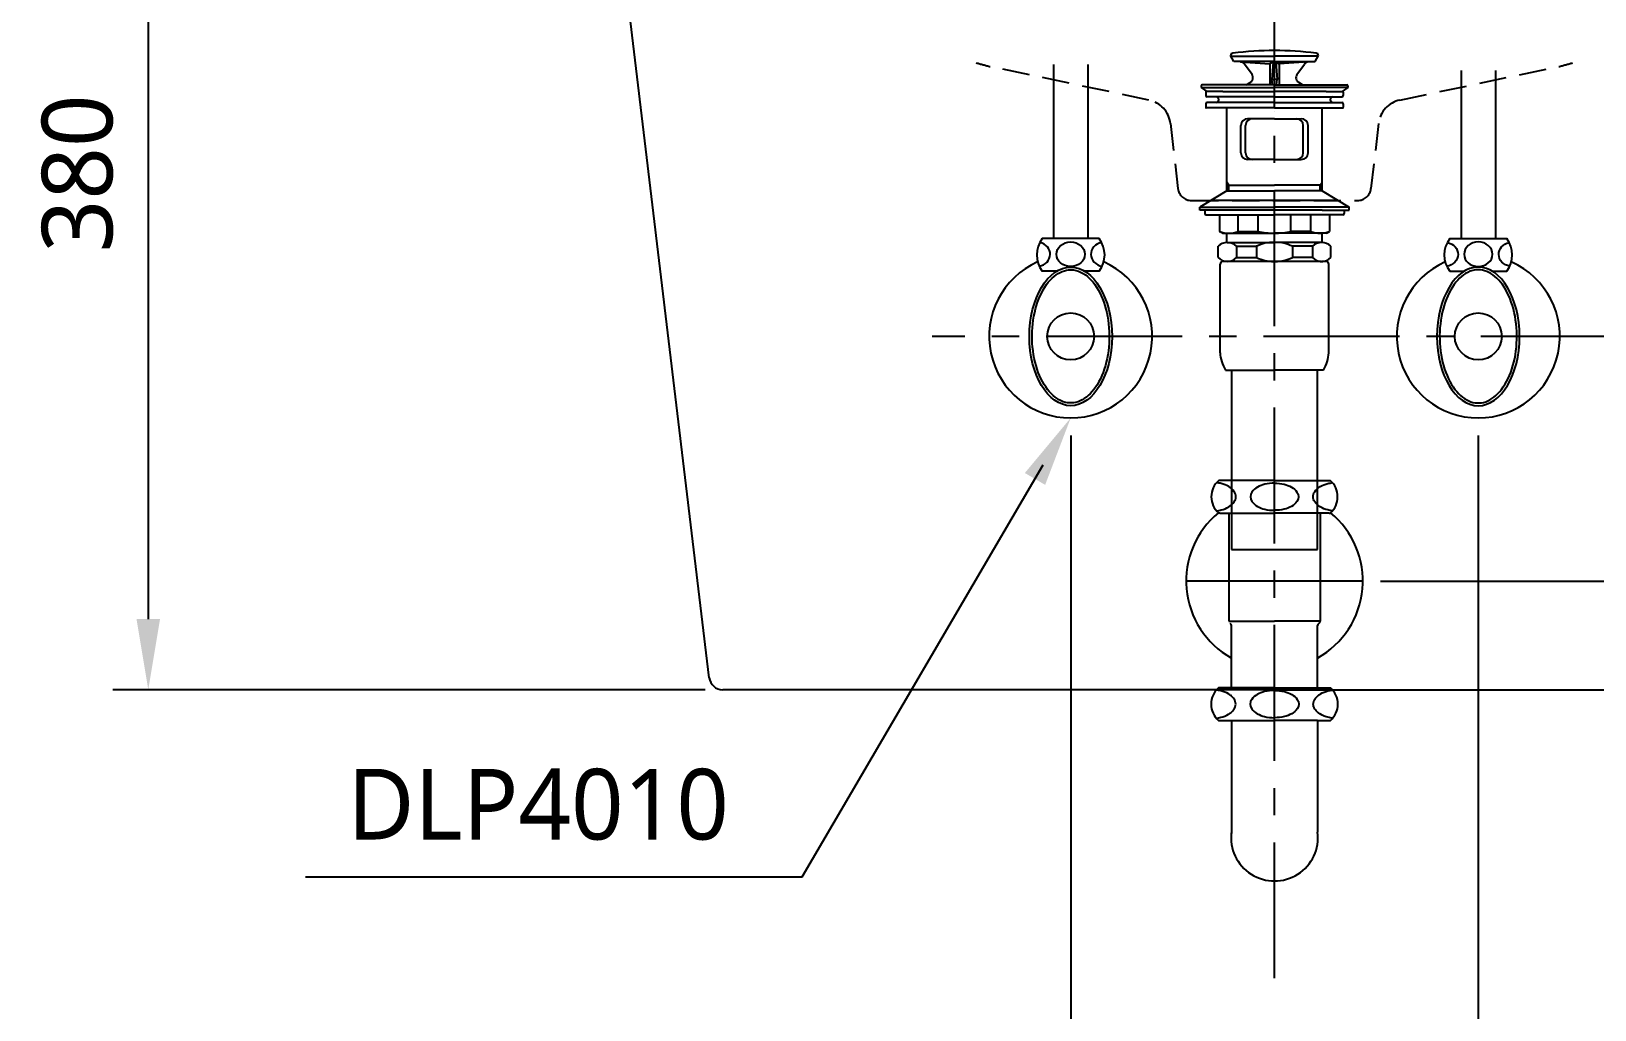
# Model space of a CAD drawing. Extents: x 7158 to 10258, y -4678 to -2578.
# Drawn here: x 7680 to 8256, y -4250 to -3890 of the extents above; entities that cross this region are included whole.
import ezdxf

# ---------------------------------------------------------------- set-up
doc = ezdxf.new("R2010")
doc.units = 0
doc.header["$LTSCALE"] = 20
doc.header["$MEASUREMENT"] = 0
doc.linetypes.add('CENTER', pattern=[2, 1.25, -0.25, 0.25, -0.25])
doc.linetypes.add('HIDDEN', pattern=[0.375, 0.25, -0.125])
doc.layers.get('0').update_dxf_attribs({"linetype": 'CONTINUOUS'})
doc.layers.get('DEFPOINTS').update_dxf_attribs({"linetype": 'CONTINUOUS'})
for name, color, linetype in [('1', 1, 'CONTINUOUS'), ('3', 3, 'CONTINUOUS'), ('4', 4, 'CONTINUOUS'), ('6', 6, 'CONTINUOUS'), ('7', 7, 'CONTINUOUS'), ('CENTER', 2, 'CENTER')]:
    doc.layers.add(name, color=color, linetype=linetype)
doc.styles.get("Standard").update_dxf_attribs({"font": 'NanumGothic.ttf'})
doc.dimstyles.get("Standard").update_dxf_attribs({"dimtxt": 2.5, "dimasz": 2, "dimexe": 2, "dimexo": 1, "dimgap": 1.5, "dimtad": 1, "dimdec": 0, "dimlfac": 10, "dimrnd": 0.5, "dimzin": 0, "dimdsep": 46, "dimtxsty": 'Standard', "dimcen": 0, "dimclrt": 2, "dimadec": 0, "dimazin": 0, "dimtfac": 1, "dimtdec": 0, "dimtmove": 0, "dimatfit": 3, "dimfxl": 1, "dimtolj": 1, "dimtzin": 0, "dimarcsym": 0})

# ---------------------------------------------------------------- blocks, each defined once
blk = doc.blocks.new('A$C70257C18')
at = {"layer": '1'}
blk.add_line((50.83, 128.41), (4.17, 128.41), dxfattribs=at)
at = {"layer": '3'}
for p, q in [((12.5, 179.6), (11.27, 181.73)), ((11.39, 181.53), (27.5, 181.53)), ((27.5, 179.6), (12.5, 179.6)), ((15.02, 179.42), (25.75, 178.71)), ((19.23, 174.72), (16.51, 178.57)), ((27.5, 179.6), (25.75, 178.71)), ((25.75, 178.71), (25.75, 171)), ((26.98, 179.34), (26.55, 172.93)), ((43.61, 181.53), (27.5, 181.53)), ((27.5, 179.6), (42.5, 179.6)), ((27.5, 179.6), (29.25, 178.71)), ((28.02, 179.34), (28.45, 172.93)), ((39.98, 179.42), (29.25, 178.71)), ((29.25, 178.71), (29.25, 171)), ((35.77, 174.72), (38.49, 178.57)), ((42.5, 179.6), (43.73, 181.73)), ((26.75, 171), (26.55, 172.95)), ((26.55, 172.95), (27.5, 172.95)), ((28.45, 172.95), (27.5, 172.95)), ((28.25, 171), (28.45, 172.95)), ((0.5, 170.6), (0.5, 170)), ((0.5, 170), (27.5, 170)), ((0.5, 170), (2.64, 168.5)), ((10.2, 171), (0.9, 171)), ((2.2, 168.3), (2.2, 167)), ((8.5, 168.5), (2.4, 168.5)), ((8.5, 168.5), (27.5, 168.5)), ((27.5, 171), (10.2, 171)), ((17.14, 171), (18.59, 171.84)), ((27.5, 171), (44.8, 171)), ((54.5, 170), (27.5, 170)), ((46.5, 168.5), (27.5, 168.5)), ((37.86, 171), (36.41, 171.84)), ((44.8, 171), (54.1, 171)), ((46.5, 168.5), (52.6, 168.5)), ((54.5, 170), (52.36, 168.5)), ((52.8, 168.3), (52.8, 167)), ((54.5, 170.6), (54.5, 170)), ((2.2, 164), (2.2, 162.7)), ((27.5, 162.5), (2.4, 162.5)), ((27.5, 166.5), (2.7, 166.5)), ((27.5, 164.5), (2.7, 164.5)), ((10, 131.91), (10, 162.5)), ((27.5, 166.5), (52.3, 166.5)), ((27.5, 164.5), (52.3, 164.5)), ((27.5, 162.5), (52.6, 162.5)), ((45, 131.91), (45, 162.5)), ((52.8, 164), (52.8, 162.7)), ((15.13, 146), (15.13, 156)), ((16.89, 146), (16.89, 156)), ((27.5, 158.5), (17.63, 158.5)), ((27.5, 158.5), (37.37, 158.5)), ((38.11, 146), (38.11, 156)), ((39.87, 146), (39.87, 156)), ((27.5, 143.5), (17.63, 143.5)), ((27.5, 143.5), (37.37, 143.5)), ((10.7, 134), (10, 135.21)), ((10, 134), (27.5, 134)), ((10.7, 131.91), (10.7, 134)), ((45, 134), (27.5, 134)), ((44.3, 134), (45, 135.21)), ((44.3, 131.91), (44.3, 134)), ((10, 131.91), (0, 125.91)), ((10, 131.91), (27.5, 131.91)), ((45, 131.91), (27.5, 131.91)), ((45, 131.91), (55, 125.91)), ((0, 125.91), (27.5, 125.91)), ((0, 124.91), (0, 125.91)), ((10, 124.91), (0, 124.91)), ((1.81, 124.91), (1.81, 123.61)), ((2.31, 123.11), (7.31, 123.11)), ((7.31, 123.11), (27.5, 123.11)), ((7.31, 123.11), (7.31, 116.98)), ((45, 124.91), (10, 124.91)), ((14.08, 116.98), (14.08, 123.11)), ((21.48, 116.98), (21.48, 123.11)), ((55, 125.91), (27.5, 125.91)), ((47.69, 123.11), (27.5, 123.11)), ((33.52, 116.98), (33.52, 123.11)), ((40.92, 116.98), (40.92, 123.11)), ((45, 124.91), (55, 124.91)), ((47.69, 123.11), (47.69, 116.98)), ((52.69, 123.11), (47.69, 123.11)), ((53.19, 124.91), (53.19, 123.61)), ((55, 124.91), (55, 125.91)), ((8.31, 116.41), (7.31, 116.98)), ((8.31, 116.41), (9.71, 116.41)), ((9.71, 116.41), (27.5, 116.41)), ((10, 112.99), (10, 116.41)), ((14.08, 116.98), (21.48, 116.98)), ((45.29, 116.41), (27.5, 116.41)), ((40.92, 116.98), (33.52, 116.98)), ((45, 112.99), (45, 116.41)), ((46.69, 116.41), (45.29, 116.41)), ((46.69, 116.41), (47.69, 116.98)), ((6.76, 107.44), (6.76, 111.56)), ((10.14, 113), (27.26, 113)), ((13.53, 111.56), (20.93, 111.56)), ((13.53, 111.56), (13.53, 107.44)), ((20.93, 111.56), (20.93, 107.44)), ((44.86, 113), (27.74, 113)), ((34.07, 111.56), (34.07, 107.44)), ((41.47, 111.56), (34.07, 111.56)), ((41.47, 111.56), (41.47, 107.44)), ((48.24, 107.44), (48.24, 111.56)), ((7.5, 72.4), (7.5, 105)), ((27.5, 106), (8.5, 106)), ((13.53, 107.44), (20.93, 107.44)), ((44.86, 106), (27.5, 106)), ((41.47, 107.44), (34.07, 107.44)), ((44.3, 106), (44.86, 106)), ((44.86, 106), (45.26, 106)), ((46.5, 106), (45, 106)), ((47.5, 72.4), (47.5, 105)), ((47.5, 99.64), (47.5, 105)), ((9.5, 66), (27.5, 66)), ((11.63, 66), (11.63, 0)), ((45.5, 66), (27.5, 66)), ((43.38, 0), (43.38, 66)), ((11.63, 0), (43.38, 0))]:
    blk.add_line(p, q, dxfattribs=at)
for centre, radius, start, end in [((12.35, 181.53), 1.1, 97.32041, 169.4262), ((27.5, 63.6), 120, 90, 97.32041), ((14.87, 177.42), 2, 35.20233, 86.26181), ((27.5, 63.6), 120, 82.67959, 90), ((40.13, 177.42), 2, 93.73819, 144.79767), ((42.65, 181.53), 1.1, 10.5738, 82.67959), ((17.59, 173.57), 2, 300, 35.20233), ((37.41, 173.57), 2, 144.79767, 240), ((0.9, 170.6), 0.4, 90, 180), ((2.4, 168.3), 0.2, 90, 180), ((2.7, 167), 0.5, 180, 270), ((52.3, 167), 0.5, 270, 0), ((52.6, 168.3), 0.2, 0, 90), ((54.1, 170.6), 0.4, 0, 90), ((2.7, 164), 0.5, 90, 180), ((2.4, 162.7), 0.2, 180, 270), ((6, 165.5), 1, 270, 90), ((49, 165.5), 1, 90, 270), ((52.3, 164), 0.5, 0, 90), ((52.6, 162.7), 0.2, 270, 0), ((17.63, 156), 2.5, 90, 180), ((19.39, 156), 2.5, 90, 180), ((35.61, 156), 2.5, 0, 90), ((37.37, 156), 2.5, 0, 90), ((17.63, 146), 2.5, 180, 270), ((19.39, 146), 2.5, 180, 270), ((35.61, 146), 2.5, 270, 0), ((37.37, 146), 2.5, 270, 0), ((2.31, 123.61), 0.5, 180, 270), ((52.69, 123.61), 0.5, 270, 0), ((10.7, 126.58), 10.18, 250.56793, 289.43207), ((27.31, 145.86), 29.46, 258.59557, 270.37374), ((27.69, 145.86), 29.46, 269.62626, 281.40443), ((44.3, 126.58), 10.18, 250.56793, 289.43207), ((10.14, 108.29), 4.7, 43.94094, 136.05906), ((27.03, 99.4), 13.61, 89.0643, 116.64719), ((27.97, 99.4), 13.61, 63.35281, 90.9357), ((44.86, 108.29), 4.7, 43.94094, 136.05906), ((10.14, 110.71), 4.7, 223.94094, 316.05906), ((8.5, 105), 1, 90, 180), ((27.03, 119.6), 13.61, 243.35281, 270.9357), ((27.97, 119.6), 13.61, 269.0643, 296.64719), ((44.86, 110.71), 4.7, 223.94094, 316.05906), ((46.5, 105), 1, 0, 90), ((20.49, 72.95), 13, 182.42004, 212.30001), ((34.51, 72.95), 13, 327.69999, 357.57996)]:
    blk.add_arc(centre, radius, start, end, dxfattribs=at)
at = {"layer": '7', "extrusion": (0, 1, 0)}
for p, q in [((27.5, 161.25, -14.18), (27.5, 161.25, 445.82)), ((27.5, 161.25, 445.82), (27.5, 161.25, -14.18)), ((27.5, 161.25, -14.18), (27.5, 161.25, 445.82)), ((27.5, 161.25, 445.82), (27.5, 161.25, -14.18)), ((27.5, 161.25, 20), (27.5, 161.25, 0)), ((27.5, 161.25, 20), (27.5, 161.25, 0)), ((27.5, 161.25, 20), (27.5, 161.25, 0)), ((27.5, 161.25, 20), (27.5, 161.25, 0)), ((27.5, 161.25, -14.18), (27.5, 161.25, -14.18)), ((27.5, 161.25, -14.18), (27.5, 161.25, -14.18)), ((27.5, 161.25, -14.18), (27.5, 161.25, -14.18)), ((27.5, 161.25, -14.18), (27.5, 161.25, -14.18)), ((27.5, 161.25, 0), (27.5, 161.25, -14.18)), ((27.5, 161.25, 0), (27.5, 161.25, -14.18)), ((27.5, 161.25, 0), (27.5, 161.25, -14.18)), ((27.5, 161.25, 0), (27.5, 161.25, -14.18)), ((27.5, 161.25, 445.82), (27.5, 161.25, 445.82)), ((27.5, 161.25, 445.82), (27.5, 161.25, 445.82)), ((27.5, 161.25, 445.82), (27.5, 161.25, 445.82)), ((27.5, 161.25, 445.82), (27.5, 161.25, 445.82)), ((27.5, 161.25, 410.51), (27.5, 161.25, 445.82)), ((27.5, 161.25, 410.51), (27.5, 161.25, 445.82))]:
    blk.add_line(p, q, dxfattribs=at)
at = {"layer": '7'}
for points, knots in [([(27.5, 161.25, 381.33), (27.5, 161.25, 320.01), (27.5, 161.25, 258.69), (27.5, 161.25, 138.24), (27.5, 161.25, 79.12), (27.5, 161.25, 20)], [0, 0, 0, 0, 0.509144, 0.509144, 1, 1, 1, 1]), ([(27.5, 161.25, 381.33), (27.5, 161.25, 320.01), (27.5, 161.25, 258.69), (27.5, 161.25, 138.24), (27.5, 161.25, 79.12), (27.5, 161.25, 20)], [0, 0, 0, 0, 0.509144, 0.509144, 1, 1, 1, 1]), ([(27.5, 161.25, 381.33), (27.5, 161.25, 320.01), (27.5, 161.25, 258.69), (27.5, 161.25, 138.24), (27.5, 161.25, 79.12), (27.5, 161.25, 20)], [0, 0, 0, 0, 0.509144, 0.509144, 1, 1, 1, 1]), ([(27.5, 161.25, 381.33), (27.5, 161.25, 320.01), (27.5, 161.25, 258.69), (27.5, 161.25, 138.24), (27.5, 161.25, 79.12), (27.5, 161.25, 20)], [0, 0, 0, 0, 0.509144, 0.509144, 1, 1, 1, 1]), ([(27.5, 161.25, 410.51), (27.5, 161.25, 410.51), (27.5, 161.25, 410.6), (27.5, 161.25, 410.98), (27.5, 161.25, 411.25), (27.5, 161.25, 411.56)], [0, 0, 0, 0, 0.535587, 0.535587, 1, 1, 1, 1]), ([(27.5, 161.25, 410.51), (27.5, 161.25, 410.51), (27.5, 161.25, 410.6), (27.5, 161.25, 410.98), (27.5, 161.25, 411.25), (27.5, 161.25, 411.56)], [0, 0, 0, 0, 0.535587, 0.535587, 1, 1, 1, 1]), ([(27.5, 161.25, 410.51), (27.5, 161.25, 410.51), (27.5, 161.25, 410.6), (27.5, 161.25, 410.98), (27.5, 161.25, 411.25), (27.5, 161.25, 411.56)], [0, 0, 0, 0, 0.535587, 0.535587, 1, 1, 1, 1]), ([(27.5, 161.25, 410.51), (27.5, 161.25, 410.51), (27.5, 161.25, 410.6), (27.5, 161.25, 410.98), (27.5, 161.25, 411.25), (27.5, 161.25, 411.56)], [0, 0, 0, 0, 0.535587, 0.535587, 1, 1, 1, 1]), ([(27.5, 161.25, 381.33), (27.5, 161.25, 385.34), (27.5, 161.25, 389.33), (27.5, 161.25, 396.64), (27.5, 161.25, 400.03), (27.5, 161.25, 405.62), (27.5, 161.25, 407.86), (27.5, 161.25, 410.85), (27.5, 161.25, 411.61), (27.5, 161.25, 411.56)], [0, 0, 0, 0, 0.25, 0.25, 0.5, 0.5, 0.75, 0.75, 1, 1, 1, 1]), ([(27.5, 161.25, 381.33), (27.5, 161.25, 385.34), (27.5, 161.25, 389.33), (27.5, 161.25, 396.64), (27.5, 161.25, 400.03), (27.5, 161.25, 405.62), (27.5, 161.25, 407.86), (27.5, 161.25, 410.85), (27.5, 161.25, 411.61), (27.5, 161.25, 411.56)], [0, 0, 0, 0, 0.25, 0.25, 0.5, 0.5, 0.75, 0.75, 1, 1, 1, 1]), ([(27.5, 161.25, 381.33), (27.5, 161.25, 385.34), (27.5, 161.25, 389.33), (27.5, 161.25, 396.64), (27.5, 161.25, 400.03), (27.5, 161.25, 405.62), (27.5, 161.25, 407.86), (27.5, 161.25, 410.85), (27.5, 161.25, 411.61), (27.5, 161.25, 411.56)], [0, 0, 0, 0, 0.25, 0.25, 0.5, 0.5, 0.75, 0.75, 1, 1, 1, 1]), ([(27.5, 161.25, 381.33), (27.5, 161.25, 385.34), (27.5, 161.25, 389.33), (27.5, 161.25, 396.64), (27.5, 161.25, 400.03), (27.5, 161.25, 405.62), (27.5, 161.25, 407.86), (27.5, 161.25, 410.85), (27.5, 161.25, 411.61), (27.5, 161.25, 411.56)], [0, 0, 0, 0, 0.25, 0.25, 0.5, 0.5, 0.75, 0.75, 1, 1, 1, 1])]:
    blk.add_open_spline(points, degree=3, knots=knots, dxfattribs=at)
for points, degree in [([(27.5, 161.25, 0), (27.5, 161.25)], 1), ([(27.5, 161.25, 0), (27.5, 161.25)], 1), ([(27.5, 161.25, 0), (27.5, 161.25)], 1), ([(27.5, 161.25, 0), (27.5, 161.25)], 1), ([(27.5, 161.25, -14.18), (27.5, 161.25, -9.46), (27.5, 161.25, -4.73), (27.5, 161.25, 0)], 3), ([(27.5, 161.25, -14.18), (27.5, 161.25, -9.46), (27.5, 161.25, -4.73), (27.5, 161.25, 0)], 3), ([(27.5, 161.25, -14.18), (27.5, 161.25, -9.46), (27.5, 161.25, -4.73), (27.5, 161.25, 0)], 3), ([(27.5, 161.25, -14.18), (27.5, 161.25, -9.46), (27.5, 161.25, -4.73), (27.5, 161.25, 0)], 3)]:
    blk.add_open_spline(points, degree=degree, dxfattribs=at)
blk = doc.blocks.new('A$C7FD77792')
at = {"layer": '1'}
blk.add_line((0, 110.19), (65, 110.19), dxfattribs=at)
at = {"layer": '4'}
for p, q in [((16.25, 147.19), (11.96, 147.19)), ((32.5, 147.19), (16.25, 147.19)), ((32.5, 147.19), (48.75, 147.19)), ((48.75, 147.19), (53.04, 147.19)), ((12.35, 135.19), (11.96, 135.19)), ((12.35, 135.19), (32.5, 135.19)), ((15.7, 135.19), (15.7, 95.41)), ((52.65, 135.19), (32.5, 135.19)), ((49.3, 135.19), (49.3, 95.41)), ((52.65, 135.19), (53.04, 135.19)), ((15.7, 95.41), (32.5, 95.41)), ((16.63, 70.89), (16.63, 93.76)), ((49.3, 95.41), (32.5, 95.41)), ((48.38, 70.89), (48.38, 93.76)), ((16.63, 70.89), (11.88, 70.89)), ((32.42, 70.89), (16.63, 70.89)), ((32.42, 70.89), (32.5, 70.89)), ((32.58, 70.89), (32.5, 70.89)), ((32.58, 70.89), (48.38, 70.89)), ((48.38, 70.89), (53.12, 70.89)), ((11.88, 58.89), (16.63, 58.89)), ((16.63, 58.89), (32.42, 58.89)), ((16.63, 58.89), (16.63, 17.81)), ((48.38, 58.89), (32.58, 58.89)), ((48.38, 58.89), (48.38, 17.81)), ((48.38, 58.89), (53.12, 58.89))]:
    blk.add_line(p, q, dxfattribs=at)
for points in [[(18.31, 141.19, 0.155217), (17.71, 143.04, 0.106747), (15.65, 144.93, 0.073043), (12.88, 146.05, 0.028511), (11.15, 146.37, 0.059523)], [(32.5, 146.19, 0.057537), (28.94, 145.77, 0.071219), (26.24, 144.72, 0.106373), (24.22, 142.92, 0.159483)], [(32.5, 146.19, -0.057537), (36.06, 145.77, -0.071219), (38.76, 144.72, -0.106373), (40.78, 142.92, -0.159483)], [(46.69, 141.19, -0.155217), (47.29, 143.04, -0.106747), (49.35, 144.93, -0.073043), (52.12, 146.05, -0.028511), (53.85, 146.37, -0.059523)], [(11.15, 136, 0.028511), (12.88, 136.32, 0.073043), (15.65, 137.44, 0.106747), (17.71, 139.33, 0.155217), (18.31, 141.19, 0.155217)], [(24.22, 142.92, 0.32729), (24.22, 139.45, 0.106373), (26.24, 137.65, 0.071219), (28.94, 136.6, 0.057537), (32.5, 136.19, 0.057537)], [(40.78, 142.92, -0.32729), (40.78, 139.45, -0.106373), (38.76, 137.65, -0.071219), (36.06, 136.6, -0.057537), (32.5, 136.19, -0.057537)], [(53.85, 136, -0.028511), (52.12, 136.32, -0.073043), (49.35, 137.44, -0.106747), (47.29, 139.33, -0.155217), (46.69, 141.19, -0.155217)], [(16.63, 67.87, 0.049056), (15.58, 68.63, 0.073043), (12.81, 69.75, 0.028511), (11.08, 70.07)], [(32.5, 69.89, 0.05879), (28.86, 69.47, 0.071219), (26.16, 68.42, 0.106373), (24.14, 66.62, 0.159483)], [(32.5, 69.89, -0.05879), (36.14, 69.47, -0.071219), (38.84, 68.42, -0.106373), (40.86, 66.62, -0.159483)], [(48.38, 67.87, -0.049056), (49.42, 68.63, -0.073043), (52.19, 69.75, -0.028511), (53.92, 70.07)], [(18.23, 64.89, 0.155217), (17.64, 66.74, 0.054411), (16.68, 67.82, 0.054411)], [(16.69, 61.95, 0.054321), (17.64, 63.03, 0.155217), (18.23, 64.89)], [(24.14, 66.62, 0.32729), (24.14, 63.15, 0.106373), (26.16, 61.35, 0.071219), (28.86, 60.3, 0.057537), (32.42, 59.89, 0.057537)], [(40.86, 66.62, -0.32729), (40.86, 63.15, -0.106373), (38.84, 61.35, -0.071219), (36.14, 60.3, -0.057537), (32.58, 59.89, -0.057537)], [(46.77, 64.89, -0.155217), (47.36, 66.74, -0.05495), (48.33, 67.83, -0.05495)], [(48.32, 61.95, -0.054539), (47.36, 63.03, -0.155217), (46.77, 64.89)], [(11.08, 59.7, 0.028511), (12.81, 60.02, 0.073043), (15.58, 61.14, 0.049056), (16.63, 61.9, 0.049056)], [(53.92, 59.7, -0.028511), (52.19, 60.02, -0.073043), (49.42, 61.14, -0.049056), (48.38, 61.9, -0.049056)]]:
    blk.add_lwpolyline(points, format="xyb", dxfattribs=at)
for centre, radius, start, end in [((17.25, 141.19), 8, 131.40962, 228.59038), ((47.75, 141.19), 8, 311.40962, 48.59038), ((32.5, 110.19), 32.5, 129.44708, 240.76049), ((32.5, 110.19), 32.5, 299.23951, 50.55292), ((15.7, 93.76), 0.925, 0, 58.70259), ((49.3, 93.76), 0.925, 121.29741, 180), ((48.3, 95.41), 1, 301.29741, 0), ((17.17, 64.89), 8, 131.40962, 228.59038), ((47.83, 64.89), 8, 311.40962, 48.59038), ((32.5, 15.81), 16, 172.83336, 7.16664), ((32.5, 15.81), 16, 172.83336, 180)]:
    blk.add_arc(centre, radius, start, end, dxfattribs=at)
blk = doc.blocks.new('*D47')
at = {"layer": '1', "color": 3, "lineweight": -2, "transparency": 16777216}
for p, q in [((8062.88, -4039.02), (8062.88, -4312.04)), ((8212.88, -4039.02), (8212.88, -4312.04)), ((8186.88, -4299.04), (8088.88, -4299.04))]:
    blk.add_line(p, q, dxfattribs=at)
at = {"layer": '1', "color": 3, "transparency": 16777216}
for points in [[(8088.88, -4294.71), (8088.88, -4303.37), (8062.88, -4299.04)], [(8186.88, -4294.71), (8186.88, -4303.37), (8212.88, -4299.04)]]:
    blk.add_solid(points, dxfattribs=at)
at = {"layer": 'DEFPOINTS', "color": 0, "transparency": 16777216}
for p in [(8062.88, -4032.52), (8212.88, -4032.52), (8062.88, -4299.04)]:
    blk.add_point(p, dxfattribs=at)
at = {"layer": '1', "color": 2, "transparency": 16777216, "insert": (8137.88, -4273.04), "char_height": 26, "attachment_point": 5}
blk.add_mtext('\\A1;150', dxfattribs=at)
blk = doc.blocks.new('*D62')
at = {"layer": '3', "color": 3, "lineweight": -2, "transparency": 16777216}
for p, q in [((7883.88, -3752.52), (7710.38, -3752.52)), ((7723.38, -3778.52), (7723.38, -4106.52)), ((7928.31, -4132.52), (7710.38, -4132.52))]:
    blk.add_line(p, q, dxfattribs=at)
at = {"layer": '3', "color": 3, "transparency": 16777216}
for points in [[(7719.05, -3778.52), (7727.72, -3778.52), (7723.38, -3752.52)], [(7719.05, -4106.52), (7727.72, -4106.52), (7723.38, -4132.52)]]:
    blk.add_solid(points, dxfattribs=at)
at = {"layer": 'DEFPOINTS', "color": 0, "transparency": 16777216}
for p in [(7890.38, -3752.52), (7723.38, -4132.52), (7934.81, -4132.52)]:
    blk.add_point(p, dxfattribs=at)
at = {"layer": '3', "color": 2, "transparency": 16777216, "insert": (7697.38, -3942.52), "char_height": 26, "attachment_point": 5, "rotation": 90}
blk.add_mtext('\\A1;380', dxfattribs=at)
blk = doc.blocks.new('*D68')
at = {"color": 3, "lineweight": -2, "transparency": 16777216}
for p, q in [((8391.88, -3752.52), (8525.92, -3752.52)), ((8512.92, -4066.52), (8512.92, -3778.52)), ((8176.88, -4092.52), (8525.92, -4092.52))]:
    blk.add_line(p, q, dxfattribs=at)
at = {"color": 3, "transparency": 16777216}
for points in [[(8508.59, -3778.52), (8517.26, -3778.52), (8512.92, -3752.52)], [(8508.59, -4066.52), (8517.26, -4066.52), (8512.92, -4092.52)]]:
    blk.add_solid(points, dxfattribs=at)
at = {"layer": 'DEFPOINTS', "color": 0, "transparency": 16777216}
for p in [(8385.38, -3752.52), (8512.92, -3752.52), (8170.38, -4092.52)]:
    blk.add_point(p, dxfattribs=at)
at = {"color": 2, "transparency": 16777216, "insert": (8486.92, -3922.52), "char_height": 26, "attachment_point": 5, "rotation": 90}
blk.add_mtext('\\A1;340', dxfattribs=at)

msp = doc.modelspace()

# ---------------------------------------------------------------- linework, layer by layer
at = {"color": 2, "linetype": 'HIDDEN', "ltscale": 2}
for p, q in [((8099.56, -3924.17), (8102.36, -3948.1)), ((8176.2, -3924.17), (8173.4, -3948.1)), ((8107.33, -3952.52), (8168.43, -3952.52))]:
    msp.add_line(p, q, dxfattribs=at)
for centre, start, end in [((8107.33, -3947.52), 186.6755, 270), ((8168.43, -3947.52), 270, 353.3245)]:
    msp.add_arc(centre, 5, start, end, dxfattribs=at)
at = {"layer": '1', "color": 3}
for p, q in [((7963.99, -4201.41), (8052.77, -4049.78)), ((7781.2, -4201.41), (7963.99, -4201.41))]:
    msp.add_line(p, q, dxfattribs=at)
msp.add_solid([(8046, -4052.77), (8053.48, -4057.14), (8062.88, -4032.52)], dxfattribs=at)
at = {"layer": '3', "color": 7}
for p, q in [((7929.85, -4128.11), (7885.41, -3758.11)), ((8137.88, -4132.52), (7934.81, -4132.52)), ((8137.88, -4132.52), (8340.94, -4132.52))]:
    msp.add_line(p, q, dxfattribs=at)
at = {"layer": '3', "color": 2, "linetype": 'HIDDEN', "ltscale": 2}
for p, q in [((8091.69, -3915.55), (8033.26, -3903.23)), ((8184.07, -3915.55), (8242.5, -3903.23))]:
    msp.add_line(p, q, dxfattribs=at)
for centre, radius, start, end in [((8098.68, -3650.56), 261, 254.32111, 255.48472), ((8177.08, -3650.56), 261, 284.51528, 285.67889), ((8089.63, -3925.33), 10, 6.6755, 78.0964), ((8186.13, -3925.33), 10, 101.9036, 173.3245)]:
    msp.add_arc(centre, radius, start, end, dxfattribs=at)
at = {"layer": '3', "color": 7}
msp.add_arc((7934.81, -4127.52), 5, 186.84818, 270, dxfattribs=at)
at = {"layer": '6'}
for p, q in [((8056.53, -3902.52), (8056.53, -3966.52)), ((8069.23, -3902.52), (8069.23, -3966.52)), ((8206.53, -3904.63), (8206.53, -3966.52)), ((8219.23, -3904.61), (8219.23, -3966.52)), ((8069.23, -3966.52), (8052.38, -3966.52)), ((8073.38, -3966.52), (8069.23, -3966.52)), ((8202.38, -3966.52), (8206.53, -3966.52)), ((8206.53, -3966.52), (8223.38, -3966.52)), ((8057.74, -3978.52), (8052.38, -3978.52)), ((8073.38, -3978.52), (8068.02, -3978.52)), ((8202.38, -3978.52), (8207.74, -3978.52)), ((8218.02, -3978.52), (8223.38, -3978.52))]:
    msp.add_line(p, q, dxfattribs=at)
for centre in [(8062.88, -4002.52), (8212.88, -4002.52)]:
    msp.add_circle(centre, 8.62, dxfattribs=at)
for centre, radius, start, end in [((8060.38, -3972.52), 10, 143.1301, 216.8699), ((8065.38, -3972.52), 10, 323.1301, 36.8699), ((8210.38, -3972.52), 10, 143.1301, 216.8699), ((8215.38, -3972.52), 10, 323.1301, 36.8699), ((8062.88, -4002.52), 30, 113.91725, 66.08275), ((8212.88, -4002.52), 30, 113.91725, 66.08275)]:
    msp.add_arc(centre, radius, start, end, dxfattribs=at)
for centre, major_axis, start_param, end_param in [((8050.1, -3972.29), (-5.23, 0), 1.800504, 4.443058), ((8075.56, -3972.29), (5.23, 0), 1.824119, 4.49897)]:
    msp.add_ellipse(centre, major_axis=major_axis, ratio=0.866391, start_param=start_param, end_param=end_param, dxfattribs=at)
for centre, major_axis, ratio in [((8062.88, -3972.29), (5.23, 0), 0.866391), ((8062.88, -4002.52), (0, 25.5), 0.596529)]:
    msp.add_ellipse(centre, major_axis=major_axis, ratio=ratio, dxfattribs=at)
at = {"layer": '6', "extrusion": (0, 0, -1)}
for centre, major_axis, start_param, end_param in [((8200.2, -3972.29), (-5.23, 0), 1.824119, 4.49897), ((8225.65, -3972.29), (5.23, 0), 1.800504, 4.443058)]:
    msp.add_ellipse(centre, major_axis=major_axis, ratio=0.866391, start_param=start_param, end_param=end_param, dxfattribs=at)
for centre, major_axis, ratio in [((8212.88, -3972.29), (-5.23, 0), 0.866391), ((8212.88, -4002.52), (0, 25.5), 0.596529)]:
    msp.add_ellipse(centre, major_axis=major_axis, ratio=ratio, dxfattribs=at)
at = {"layer": '6'}
for points in [[(8062.88, -3978.02), (8060.8, -3978.02), (8058.7, -3978.83), (8054.8, -3982.07), (8053.03, -3984.51), (8050.3, -3990.54), (8049.35, -3994.12), (8048.5, -4001.64), (8048.6, -4005.57), (8049.83, -4012.92), (8050.97, -4016.34), (8053.98, -4021.93), (8055.86, -4024.09), (8059.86, -4026.73), (8061.97, -4027.23), (8066.12, -4026.63), (8068.2, -4025.51), (8071.95, -4021.68), (8073.6, -4018.97), (8076.02, -4012.55), (8076.78, -4008.84), (8077.24, -4001.23), (8076.94, -3997.33), (8075.34, -3990.19), (8074.04, -3986.95), (8070.77, -3981.84), (8068.8, -3979.98), (8065.49, -3978.33), (8064.18, -3978.02), (8062.88, -3978.02)], [(8212.88, -3978.02), (8214.96, -3978.02), (8217.06, -3978.83), (8220.95, -3982.07), (8222.73, -3984.51), (8225.45, -3990.54), (8226.4, -3994.12), (8227.25, -4001.64), (8227.15, -4005.57), (8225.92, -4012.92), (8224.79, -4016.34), (8221.78, -4021.93), (8219.9, -4024.09), (8215.9, -4026.73), (8213.79, -4027.23), (8209.63, -4026.63), (8207.55, -4025.51), (8203.8, -4021.68), (8202.15, -4018.97), (8199.74, -4012.55), (8198.97, -4008.84), (8198.51, -4001.23), (8198.82, -3997.33), (8200.42, -3990.19), (8201.72, -3986.95), (8204.99, -3981.84), (8206.95, -3979.98), (8210.27, -3978.33), (8211.58, -3978.02), (8212.88, -3978.02)]]:
    msp.add_open_spline(points, degree=3, knots=[0, 0, 0, 0, 0.46111, 0.46111, 0.922219, 0.922219, 1.383329, 1.383329, 1.844439, 1.844439, 2.305549, 2.305549, 2.766658, 2.766658, 3.227768, 3.227768, 3.688878, 3.688878, 4.149988, 4.149988, 4.611097, 4.611097, 5.072207, 5.072207, 5.533317, 5.533317, 5.994427, 5.994427, 6.283185, 6.283185, 6.283185, 6.283185], dxfattribs=at)
at = {"layer": 'CENTER', "color": 2, "linetype": 'CENTER', "ltscale": 2}
for p, q in [((8137.88, -4238.7), (8137.88, -3730.46)), ((8263.88, -4002.52), (8011.88, -4002.52))]:
    msp.add_line(p, q, dxfattribs=at)

# ---------------------------------------------------------------- block references
at = {"layer": '1'}
for name, p in [('A$C70257C18', (8110.38, -4080.92)), ('A$C7FD77792', (8105.38, -4202.7))]:
    msp.add_blockref(name, p, dxfattribs=at)

# ---------------------------------------------------------------- texts
at = {"layer": '1', "color": 2, "insert": (7866.88, -4174.83), "char_height": 26, "attachment_point": 5}
msp.add_mtext('DLP4010', dxfattribs=at)

# ---------------------------------------------------------------- dimensions: what is measured, and where the dimension line sits
dim = msp.add_linear_dim(base=(8512.92, -3752.52), p1=(8170.38, -4092.52), p2=(8385.38, -3752.52), angle=90, dimstyle='Standard', override={"dimscale": 1.3, "dimtxt": 20, "dimasz": 20, "dimexe": 10, "dimexo": 5, "dimgap": 10, "dimlfac": 1, "dimzin": 8, "dimclrd": 3, "dimclre": 3, "dimfxl": 1.25, "dimarcsym": 1})
dim.commit()
dim.dimension.update_dxf_attribs({"geometry": '*D68', "text_midpoint": (8486.92, -3922.52)})
at = {"layer": '1'}
dim = msp.add_linear_dim(base=(8062.88, -4299.04), p1=(8212.88, -4032.52), p2=(8062.88, -4032.52), dimstyle='Standard', override={"dimscale": 1.3, "dimtxt": 20, "dimasz": 20, "dimexe": 10, "dimexo": 5, "dimgap": 10, "dimlfac": 1, "dimzin": 8, "dimclrd": 3, "dimclre": 3}, dxfattribs=at)
dim.commit()
dim.dimension.update_dxf_attribs({"geometry": '*D47', "text_midpoint": (8137.88, -4273.04)})
at = {"layer": '3', "color": 7}
dim = msp.add_linear_dim(base=(7723.38, -4132.52), p1=(7890.38, -3752.52), p2=(7934.81, -4132.52), angle=90, dimstyle='Standard', override={"dimscale": 1.3, "dimtxt": 20, "dimasz": 20, "dimexe": 10, "dimexo": 5, "dimgap": 10, "dimlfac": 1, "dimzin": 8, "dimclrd": 3, "dimclre": 3, "dimfxl": 1.25, "dimarcsym": 1}, dxfattribs=at)
dim.commit()
dim.dimension.update_dxf_attribs({"geometry": '*D62', "text_midpoint": (7697.38, -3942.52)})

doc.saveas('drawing.dxf')
